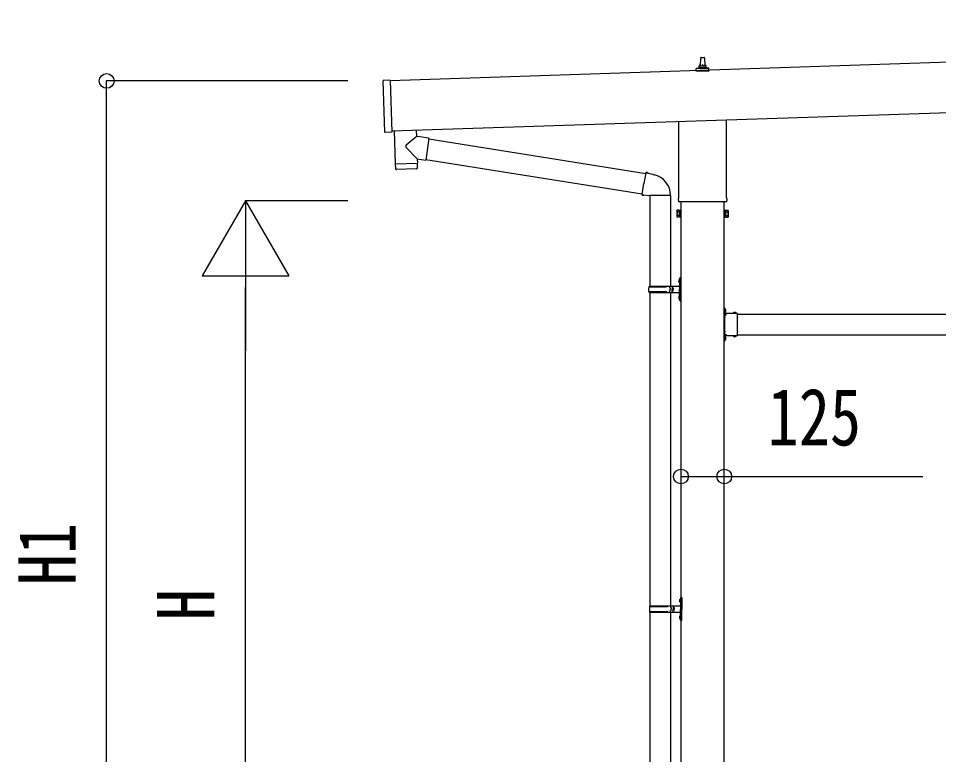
# Model space of a CAD drawing. Units: millimetres, scale not verified. Extents: x -21025 to 21025, y -14850 to 14850.
# Drawn here: x -5824 to -3170, y 2763 to 4886 of the extents above; entities that cross this region are included whole.
import ezdxf
from ezdxf.enums import TextEntityAlignment as Align

# ---------------------------------------------------------------- set-up
doc = ezdxf.new("R2010")
doc.units = ezdxf.units.MM
doc.header["$LTSCALE"] = 60
for name, color, linetype in [('0-5_YKK_13', 4, 'Continuous'), ('0-6_YKK_A1', 4, 'Continuous'), ('0-7_YKK_D', 6, 'Continuous')]:
    doc.layers.add(name, color=color, linetype=linetype)
doc.styles.add('ＭＳ ゴシック', font='')
doc.styles.get('ＭＳ ゴシック').set_extended_font_data('MS Gothic')

msp = doc.modelspace()

# ---------------------------------------------------------------- linework, layer by layer
at = {"layer": '0-5_YKK_13'}
for p, q in [((-3856.9, 4749.26), (-3856.17, 4772.79)), ((-3855.18, 4773.76), (-3846.63, 4773.76)), ((-3845.63, 4772.79), (-3844.9, 4749.26)), ((-3869.15, 4733.76), (-3869.15, 4741.47)), ((-3832.65, 4733.76), (-3869.15, 4733.76)), ((-3868.77, 4742.26), (-3833.03, 4742.26)), ((-3868.39, 4742.45), (-3861.67, 4744.08)), ((-3861.28, 4744.26), (-3840.52, 4744.26)), ((-3860.9, 4745.05), (-3860.9, 4749.26)), ((-3859.9, 4749.26), (-3841.9, 4749.26)), ((-3840.9, 4745.05), (-3840.9, 4749.26)), ((-3833.42, 4742.45), (-3840.14, 4744.08)), ((-3832.65, 4733.76), (-3832.65, 4741.47)), ((-4767.11, 4558.3), (-4772.04, 4706.22)), ((-4752.08, 4707.88), (-4771.07, 4707.25)), ((-3782.6, 4593.84), (-3782.6, 4369.77)), ((-3919.2, 4369.77), (-3919.2, 4589.28)), ((-4676.62, 4563.9), (-4676.01, 4545.71)), ((-4640.41, 4540.65), (-4649.37, 4477.59)), ((-4640.67, 4538.83), (-4014.77, 4439.17)), ((-4673.86, 4481.07), (-4705.35, 4513.58)), ((-4737.39, 4465.93), (-4736.72, 4452.89)), ((-4732.92, 4467.08), (-4732.87, 4466.08)), ((-4677.95, 4468.91), (-4677.94, 4467.91)), ((-4673.86, 4481.07), (-4649.37, 4477.59)), ((-4673.86, 4481.07), (-4673.45, 4469.06)), ((-4649.11, 4479.42), (-4025.19, 4380.08)), ((-4676.11, 4451.96), (-4733.62, 4450.04)), ((-4014.45, 4440.99), (-4019.98, 4409.63)), ((-4014.45, 4440.99), (-4013.31, 4442.97)), ((-4013.31, 4442.97), (-4009.74, 4442.35)), ((-4009.74, 4442.35), (-4009.33, 4440)), ((-3994.82, 4437.17), (-3993.13, 4435.55)), ((-3993.13, 4435.55), (-3991.01, 4435.1)), ((-4025.51, 4378.26), (-4019.98, 4409.63)), ((-4025.51, 4378.26), (-4025.11, 4376.01)), ((-4025.51, 4378.26), (-4020.36, 4377.44)), ((-4025.11, 4376.01), (-4021.55, 4375.38)), ((-4021.55, 4375.38), (-4020.36, 4377.44)), ((-4020.36, 4377.44), (-4005.76, 4375.13)), ((-4005.76, 4375.13), (-4003.55, 4376.11)), ((-3943.25, 4375.72), (-4004.44, 4375.72)), ((-4003.4, 4375.72), (-4003.4, 4114)), ((-3943.4, 4375.72), (-3943.4, 4114)), ((-3920.9, 4361), (-3920.9, 4366.5)), ((-3782.96, 4357.5), (-3918.84, 4357.5)), ((-3780.9, 4366.5), (-3780.9, 4361)), ((-3924.9, 4331.5), (-3924.14, 4332.81)), ((-3924.9, 4331.5), (-3924.9, 4314.5)), ((-3917.9, 4327.91), (-3924.14, 4327.91)), ((-3783.9, 4327.91), (-3777.66, 4327.91)), ((-3776.9, 4331.5), (-3777.66, 4332.81)), ((-3776.9, 4331.5), (-3776.9, 4314.5)), ((-3924.9, 4314.5), (-3924.14, 4313.19)), ((-3917.9, 4318.09), (-3924.14, 4318.09)), ((-3917.9, 4313.19), (-3924.14, 4313.19)), ((-3915.4, 4313.8), (-3917.9, 4313.8)), ((-3786.4, 4313.8), (-3783.9, 4313.8)), ((-3783.9, 4318.09), (-3777.66, 4318.09)), ((-3783.9, 4313.19), (-3777.66, 4313.19)), ((-3776.9, 4314.5), (-3777.66, 4313.19)), ((-4005.4, 4114), (-3919.4, 4114)), ((-4005.4, 4114), (-4005.4, 4112)), ((-3946.4, 4114), (-3946.4, 4109.5)), ((-3938.4, 4114), (-3938.4, 4105)), ((-3919.7, 4131.15), (-3917.66, 4130.15)), ((-3918.43, 4133.15), (-3917.8, 4133.15)), ((-3918.43, 4133.15), (-3918.43, 4124.85)), ((-3918.43, 4124.85), (-3917.8, 4124.85)), ((-3917.8, 4133.15), (-3917.8, 4124.85)), ((-3917.8, 4133.15), (-3917.4, 4132.75)), ((-3917.8, 4124.85), (-3917.4, 4125.25)), ((-3917.66, 4130.15), (-3917.05, 4129)), ((-3917.4, 4137), (-3914.4, 4138.5)), ((-3917.4, 4137), (-3917.4, 4105)), ((-3917.4, 4132.75), (-3917.4, 4125.25)), ((-3914.4, 4138.5), (-3914.4, 4105)), ((-3914.4, 4138.5), (-3913.4, 4138.5)), ((-3913.4, 4138.5), (-3913.4, 4105)), ((-4006.4, 4112), (-3956.07, 4112)), ((-4006.4, 4098), (-3956.07, 4098)), ((-4005.4, 4096), (-4005.4, 4098)), ((-4005.4, 4096), (-3919.4, 4096)), ((-4003.4, 4096), (-4003.4, 3191.5)), ((-3946.4, 4109.5), (-3944.4, 4109.5)), ((-3946.4, 4096), (-3946.4, 4100.5)), ((-3946.4, 4100.5), (-3944.4, 4100.5)), ((-3944.4, 4109.5), (-3944.4, 4105)), ((-3944.4, 4100.5), (-3944.4, 4105)), ((-3943.4, 4096), (-3943.4, 3191.5)), ((-3938.4, 4109.5), (-3935.4, 4109.5)), ((-3938.4, 4096), (-3938.4, 4105)), ((-3938.4, 4100.5), (-3935.4, 4100.5)), ((-3935.4, 4109.5), (-3935.4, 4105)), ((-3935.4, 4100.5), (-3935.4, 4105)), ((-3917.4, 4073), (-3917.4, 4105)), ((-3914.4, 4071.5), (-3914.4, 4105)), ((-3913.4, 4071.5), (-3913.4, 4105)), ((-3919.7, 4083.15), (-3917.66, 4082.15)), ((-3918.43, 4085.15), (-3917.8, 4085.15)), ((-3918.43, 4085.15), (-3918.43, 4076.85)), ((-3918.43, 4076.85), (-3917.8, 4076.85)), ((-3917.8, 4085.15), (-3917.8, 4076.85)), ((-3917.8, 4085.15), (-3917.4, 4084.75)), ((-3917.8, 4076.85), (-3917.4, 4077.25)), ((-3917.66, 4082.15), (-3917.05, 4081)), ((-3917.4, 4084.75), (-3917.4, 4077.25)), ((-3917.4, 4073), (-3914.4, 4071.5)), ((-3914.4, 4071.5), (-3913.4, 4071.5)), ((-3786.8, 4050.5), (-3788.4, 4050.5)), ((-3788.4, 4046), (-3786.8, 4046)), ((-3786.8, 4045), (-3788.4, 4045)), ((-3782.7, 4043), (-3788.4, 4043)), ((-3786.8, 4041), (-3788.4, 4041)), ((-3788.4, 4040), (-3786.8, 4040)), ((-3786.8, 4033.54), (-3786.8, 4050.5)), ((-3786.8, 4047.03), (-3786.8, 4038.96)), ((-3786.8, 4044.13), (-3784.14, 4045.45)), ((-3786.8, 4041.87), (-3784.14, 4040.55)), ((-3750.4, 4035.1), (-3786.8, 4035.1)), ((-3785.94, 4047.73), (-3786.1, 4047.73)), ((-3785.94, 4038.26), (-3786.1, 4038.26)), ((-3763.14, 4035.96), (-3763.14, 4035.8)), ((-3754.37, 4035.1), (-3762.44, 4035.1)), ((-3759.53, 4035.1), (-3760.85, 4037.76)), ((-3757.28, 4035.1), (-3755.95, 4037.76)), ((-3753.67, 4035.96), (-3753.67, 4035.8)), ((-3750.4, 4024.71), (-3750.4, 4035.1)), ((-3786.4, 4033.5), (-3783.4, 4033.5)), ((-3786.4, 4024.71), (-3786.4, 4031.5)), ((-3786.4, 3982.71), (-3786.4, 4023.29)), ((-3750.4, 3982.71), (-3750.4, 4023.29)), ((-3786.4, 3974.5), (-3786.4, 3981.29)), ((-3750.4, 3970.9), (-3750.4, 3981.29)), ((-3786.8, 3965), (-3788.4, 3965)), ((-3786.8, 3961), (-3788.4, 3961)), ((-3786.8, 3955.5), (-3788.4, 3955.5)), ((-3786.8, 3955.5), (-3786.8, 3972.46)), ((-3750.4, 3970.9), (-3786.8, 3970.9)), ((-3786.8, 3967.03), (-3786.8, 3958.96)), ((-3786.8, 3964.13), (-3784.14, 3965.45)), ((-3786.8, 3961.87), (-3784.14, 3960.55)), ((-3783.4, 3972.5), (-3786.4, 3972.5)), ((-3785.94, 3967.73), (-3786.1, 3967.73)), ((-3785.94, 3958.26), (-3786.1, 3958.26)), ((-3763.14, 3970.04), (-3763.14, 3970.2)), ((-3754.37, 3970.9), (-3762.44, 3970.9)), ((-3759.53, 3970.9), (-3760.85, 3968.24)), ((-3757.28, 3970.9), (-3755.95, 3968.24)), ((-3753.67, 3970.04), (-3753.67, 3970.2)), ((-3914.9, 3214.5), (-3911.9, 3216)), ((-3914.9, 3214.5), (-3914.9, 3182.5)), ((-3911.9, 3216), (-3911.9, 3182.5)), ((-3911.9, 3216), (-3910.9, 3216)), ((-3910.9, 3216), (-3910.9, 3182.5)), ((-4003.9, 3189.5), (-3953.57, 3189.5)), ((-4002.9, 3191.5), (-3916.9, 3191.5)), ((-4002.9, 3191.5), (-4002.9, 3189.5)), ((-3943.9, 3191.5), (-3943.9, 3187)), ((-3943.9, 3187), (-3941.9, 3187)), ((-3941.9, 3187), (-3941.9, 3182.5)), ((-3935.9, 3191.5), (-3935.9, 3182.5)), ((-3935.9, 3187), (-3932.9, 3187)), ((-3932.9, 3187), (-3932.9, 3182.5)), ((-3917.2, 3208.65), (-3915.16, 3207.65)), ((-3915.93, 3210.65), (-3915.3, 3210.65)), ((-3915.93, 3210.65), (-3915.93, 3202.35)), ((-3915.93, 3202.35), (-3915.3, 3202.35)), ((-3915.3, 3210.65), (-3915.3, 3202.35)), ((-3915.3, 3210.65), (-3914.9, 3210.25)), ((-3915.3, 3202.35), (-3914.9, 3202.75)), ((-3915.16, 3207.65), (-3914.55, 3206.5)), ((-3914.9, 3210.25), (-3914.9, 3202.75)), ((-4003.9, 3175.5), (-3953.57, 3175.5)), ((-4003.4, 3173.51), (-4003.4, 2269)), ((-4002.9, 3173.5), (-4002.9, 3175.5)), ((-4002.9, 3173.5), (-3916.9, 3173.5)), ((-3943.9, 3173.5), (-3943.9, 3178)), ((-3943.9, 3178), (-3941.9, 3178)), ((-3943.4, 3173.51), (-3943.4, 2269)), ((-3941.9, 3178), (-3941.9, 3182.5)), ((-3935.9, 3173.5), (-3935.9, 3182.5)), ((-3935.9, 3178), (-3932.9, 3178)), ((-3932.9, 3178), (-3932.9, 3182.5)), ((-3917.2, 3160.65), (-3915.16, 3159.65)), ((-3915.93, 3162.65), (-3915.3, 3162.65)), ((-3915.93, 3162.65), (-3915.93, 3154.35)), ((-3915.3, 3162.65), (-3915.3, 3154.35)), ((-3915.3, 3162.65), (-3914.9, 3162.25)), ((-3915.16, 3159.65), (-3914.55, 3158.5)), ((-3914.9, 3150.5), (-3914.9, 3182.5)), ((-3914.9, 3162.25), (-3914.9, 3154.75)), ((-3911.9, 3149), (-3911.9, 3182.5)), ((-3910.9, 3149), (-3910.9, 3182.5)), ((-3915.93, 3154.35), (-3915.3, 3154.35)), ((-3915.3, 3154.35), (-3914.9, 3154.75)), ((-3914.9, 3150.5), (-3911.9, 3149)), ((-3911.9, 3149), (-3910.9, 3149))]:
    msp.add_line(p, q, dxfattribs=at)
for points in [[(-4752.08, 4707.88), (-4747.09, 4557.96), (-4766.07, 4557.33)], [(-4740.58, 4561.77), (-4737.42, 4466.93), (-4673.45, 4469.06)], [(-4676.01, 4545.71), (-4678.1, 4543.95), (-4705.32, 4520.91)], [(-4640.41, 4540.65), (-4666.32, 4544.34), (-4676.01, 4545.71)], [(-4673.21, 4455.01), (-4673.42, 4468.06), (-4737.39, 4465.93)], [(-4014.45, 4440.99), (-4009.33, 4440), (-3994.82, 4437.17)], [(-3917.9, 4313.19), (-3917.9, 4332.81), (-3924.14, 4332.81)], [(-3917.9, 4313.8), (-3917.9, 4332.2), (-3915.4, 4332.2)], [(-3783.9, 4313.8), (-3783.9, 4332.2), (-3786.4, 4332.2)], [(-3783.9, 4313.19), (-3783.9, 4332.81), (-3777.66, 4332.81)], [(-3919.7, 4126.85), (-3917.66, 4127.85), (-3917.05, 4129)], [(-3919.7, 4078.85), (-3917.66, 4079.85), (-3917.05, 4081)], [(-3788.4, 4035.5), (-3788.4, 4041.5), (-3788.4, 4044.5), (-3788.4, 4050.5)], [(-3786.4, 4031.5), (-3783.4, 4031.5), (-3783.4, 4035.1)], [(-3788.4, 3955.5), (-3788.4, 3961.5), (-3788.4, 3964.5), (-3788.4, 3970.5)], [(-3786.4, 3974.5), (-3783.4, 3974.5), (-3783.4, 3970.9)], [(-3917.2, 3204.35), (-3915.16, 3205.35), (-3914.55, 3206.5)], [(-3917.2, 3156.35), (-3915.16, 3157.35), (-3914.55, 3158.5)]]:
    msp.add_lwpolyline(points, dxfattribs=at)
for points in [[(-3915.4, 4312.5), (-3915.4, 4333.5), (-3913.4, 4333.5), (-3913.4, 4312.5)], [(-3786.4, 4312.5), (-3786.4, 4333.5), (-3788.4, 4333.5), (-3788.4, 4312.5)]]:
    msp.add_lwpolyline(points, close=True, dxfattribs=at)
for centre, radius, start, end in [((-3856.82, 4748.63), 4.13, 90, 171.17633), ((-3855.18, 4772.76), 1, 90, 178.60509), ((-3847.57, 4749.26), 4.83, 133.60282, 180), ((-3854.23, 4749.26), 4.83, 0, 46.39718), ((-3846.63, 4772.76), 1, 1.39491, 90), ((-3844.99, 4748.63), 4.13, 8.82367, 90), ((-3868.15, 4741.47), 1, 103.62699, 180), ((-3861.9, 4745.05), 1, 283.62699, 0), ((-3859.9, 4748.26), 1, 90, 180), ((-3841.9, 4748.26), 1, 0, 90), ((-3839.9, 4745.05), 1, 180, 256.37301), ((-3833.65, 4741.47), 1, 0, 76.37301), ((-4771.04, 4706.25), 1, 91.90915, 181.90915), ((-4766.11, 4558.33), 1, 181.90915, 271.90915), ((-4701.93, 4517.23), 5, 132.56466, 226.88314), ((-4733.73, 4453.04), 3, 182.90915, 271.95747), ((-4676.21, 4454.96), 3, 271.90915, 0.90915), ((-4003.55, 4376.11), 60.3, 359.62495, 78), ((-3916.9, 4366.5), 4, 125.09963, 180), ((-3916.9, 4361), 4, 180, 194.47751), ((-3916.9, 4361), 4, 194.47751, 241.04498), ((-3784.9, 4361), 4, 298.95502, 345.52249), ((-3784.9, 4366.5), 4, 0, 54.90037), ((-3784.9, 4361), 4, 345.52249, 0), ((-3920.56, 4330.36), 4.34, 145.61575, 214.38425), ((-3908.66, 4323), 16.24, 162.41205, 197.58795), ((-3781.25, 4330.36), 4.34, 325.61575, 34.38425), ((-3793.14, 4323), 16.24, 342.41205, 17.58795), ((-3920.56, 4315.64), 4.34, 145.61575, 214.38425), ((-3781.25, 4315.64), 4.34, 325.61575, 34.38425), ((-3956.07, 4114), 2, 270, 359.99998), ((-3914.1, 4129), 6, 136.21765, 223.78235), ((-3919.4, 4116), 2, 270, 359.99998), ((-3957.65, 4105), 49.25, 171.82876, 180.00002), ((-3957.65, 4105), 49.25, 180.00002, 188.17127), ((-3956.07, 4096), 2, 0.00005, 90.00004), ((-3919.4, 4094), 2, 0.00005, 90.00004), ((-3914.1, 4081), 6, 136.21765, 223.78235), ((-3786.4, 4035.5), 2, 180, 270), ((-3786.1, 4047.03), 0.7, 90, 180), ((-3786.1, 4038.96), 0.7, 180, 270), ((-3785.94, 4046.87), 0.862, 39.12355, 90), ((-3785.94, 4039.13), 0.862, 270, 320.87645), ((-3790.7, 4043), 7, 0, 39.12355), ((-3790.7, 4043), 7, 320.87645, 0), ((-3762.44, 4035.8), 0.7, 180, 270), ((-3762.27, 4035.96), 0.862, 129.12355, 180), ((-3758.4, 4031.2), 7, 90, 129.12355), ((-3758.4, 4031.2), 7, 50.87645, 90), ((-3754.37, 4035.8), 0.7, 270, 0), ((-3754.53, 4035.96), 0.862, 0, 50.87645), ((-3787.1, 4024), 1, 314.427, 45.573), ((-3749.7, 4024), 1, 134.427, 225.573), ((-3787.1, 3982), 1, 314.427, 45.573), ((-3749.7, 3982), 1, 134.427, 225.573), ((-3786.4, 3970.5), 2, 90, 180), ((-3786.1, 3967.03), 0.7, 90, 180), ((-3786.1, 3958.96), 0.7, 180, 270), ((-3785.94, 3966.87), 0.862, 39.12355, 90), ((-3785.94, 3959.13), 0.862, 270, 320.87645), ((-3790.7, 3963), 7, 0, 39.12355), ((-3790.7, 3963), 7, 320.87645, 0), ((-3762.44, 3970.2), 0.7, 90, 180), ((-3762.27, 3970.04), 0.862, 180, 230.87645), ((-3758.4, 3974.8), 7, 230.87645, 270), ((-3758.4, 3974.8), 7, 270, 309.12355), ((-3754.37, 3970.2), 0.7, 0, 90), ((-3754.53, 3970.04), 0.862, 309.12355, 0), ((-3955.15, 3182.5), 49.25, 171.82876, 180.00002), ((-3953.57, 3191.5), 2, 270, 359.99998), ((-3911.6, 3206.5), 6, 136.21765, 223.78235), ((-3916.9, 3193.5), 2, 270, 359.99998), ((-3955.15, 3182.5), 49.25, 180.00002, 188.17127), ((-3953.57, 3173.5), 2, 0.00005, 90.00004), ((-3911.6, 3158.5), 6, 136.21765, 223.78235), ((-3916.9, 3171.5), 2, 0.00005, 90.00004)]:
    msp.add_arc(centre, radius, start, end, dxfattribs=at)
at = {"layer": '0-6_YKK_A1'}
for p, q in [((639.97, 4886.31), (-4752.04, 4706.6)), ((-4747.21, 4561.68), (644.8, 4741.42)), ((-3913.4, 4357.5), (-3913.4, 1560)), ((-3788.4, 1560), (-3788.4, 4357.5)), ((-3750.4, 4033), (-2151.4, 4033)), ((-3783.4, 3973), (-3787.9, 3973)), ((-3750.4, 3973), (-2151.4, 3973))]:
    msp.add_line(p, q, dxfattribs=at)
msp.add_lwpolyline([(-3783.4, 4033), (-3787.9, 4033), (-3787.9, 3973)], dxfattribs=at)
at = {"layer": '0-7_YKK_D'}
for p, q in [((-4873.54, 4705.95), (-5570.51, 4705.95)), ((-5569.51, 2060), (-5569.51, 4705.95)), ((-5169.51, 4360), (-5294.51, 4143.49)), ((-4873.54, 4360), (-5170.51, 4360)), ((-5169.51, 4360), (-5044.51, 4143.49)), ((-5169.51, 4360), (-5169.51, 3926.99)), ((-5294.51, 4143.49), (-5044.51, 4143.49)), ((-5169.51, 2310), (-5169.51, 4110))]:
    msp.add_line(p, q, dxfattribs=at)
msp.add_lwpolyline([(-3913.4, 3564.78), (-3788.4, 3564.78), (-3215.4, 3564.78)], dxfattribs=at)
for centre in [(-5569.51, 4705.95), (-3913.4, 3564.78), (-3788.4, 3564.78)]:
    msp.add_circle(centre, 21.25, dxfattribs=at)

# ---------------------------------------------------------------- texts
at = {"layer": '0-7_YKK_D', "style": 'ＭＳ ゴシック', "width": 0.8}
msp.add_text('125', height=165, dxfattribs=at).set_placement((-3663.4, 3604.78), align=Align.BOTTOM_LEFT)
for s, p in [('H1', (-5609.51, 3250.97)), ('H', (-5209.51, 3150))]:
    msp.add_text(s, height=165, rotation=90, dxfattribs=at).set_placement(p, align=Align.BOTTOM_LEFT)

doc.saveas('drawing.dxf')
